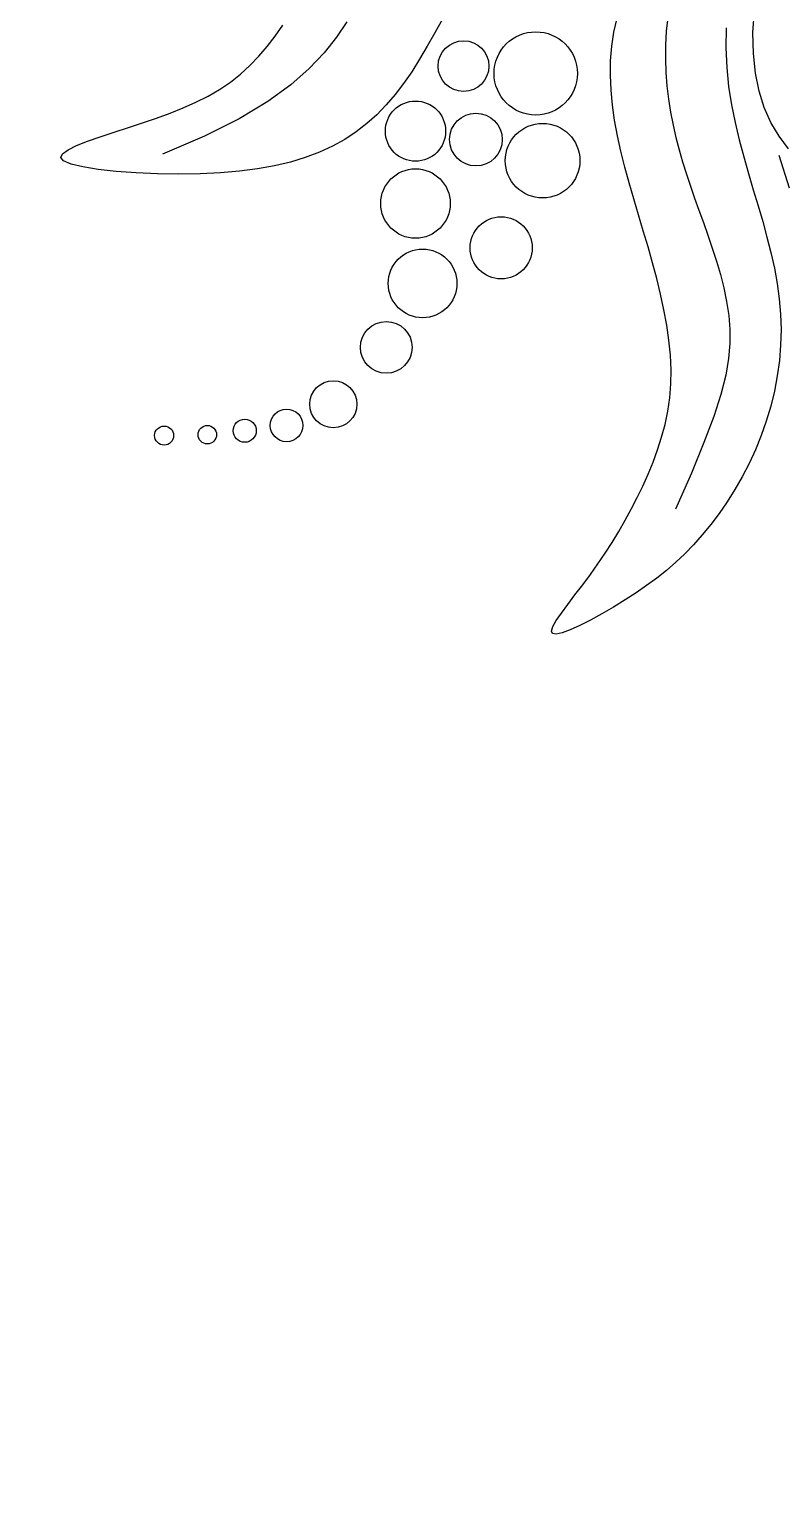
# Model space of a CAD drawing. Header units: millimetres. Extents: x -1030105 to 906887, y -616134 to 1220667.
# Drawn here: x -65651 to -64991, y 521766 to 523046 of the extents above; entities that cross this region are included whole.
import ezdxf

# ---------------------------------------------------------------- set-up
doc = ezdxf.new("R2010")
doc.units = ezdxf.units.MM
doc.header["$MEASUREMENT"] = 0
doc.linetypes.add('DASH', pattern=[0.35, 0.25, -0.1])
doc.linetypes.add('DASHED', pattern=[0.75, 0.5, -0.25])
doc.layers.add('A-Furniture', color=143, linetype='Continuous')
doc.layers.add('A-Tree', color=98, linetype='Continuous')
doc.layers.add('A-Wall', color=6, linetype='Continuous', lineweight=9)

# ---------------------------------------------------------------- blocks, each defined once
blk = doc.blocks.new('FUR')
at = {"layer": 'A-Furniture', "color": 8, "linetype": 'DASH', "lineweight": 9, "ltscale": 1000, "const_width": 50}
blk.add_lwpolyline([(-33574.1, 38198), (0, 38211.9), (0, 0), (-7049.1, 0, -0.301139), (-23981.7, -18888.1), (-49064.4, -18888.1, -0.06125), (-52473.9, -15923.1), (-52473.9, -15923.1, -0.127608), (-56769, -7888.2), (-57047.1, -6235.4, -0.192422), (-53256, 9916.9), (-55726.5, 11649.1, -0.09221), (-52805.8, 17542.9, -0.095793), (-54512, 23938, -0.107717), (-53958, 28268.7, -0.228584), (-47025.8, 33492.2, 0.204549), (-42688.6, 36230.6, 0.131171), (-42047.5, 38025.4, -0.30354), (-39524.7, 41042.6, -0.327343)], format="xyb", close=True, dxfattribs=at)
at = {"layer": 'A-Furniture', "color": 8, "linetype": 'DASH', "ltscale": 50}
blk.add_open_spline([(-56447, -6097), (-55194.8, -4879.4), (-50278.9, -2284.6), (-42421.5, -5454.8), (-32732.5, -11254), (-23302, -9202), (-18024, -504.5), (-16595.5, 8921.5), (-19600.3, 15918.3), (-21321.2, 18705.6), (-21789.7, 19345)], degree=3, knots=[32574.726206, 32574.726206, 32574.726206, 32574.726206, 37697.741245, 48060.131859, 55585.251958, 69452.989742, 76151.422264, 84447.837047, 94470.773244, 98031.734889, 98031.734889, 98031.734889, 98031.734889], dxfattribs=at)
blk = doc.blocks.new('CAY8')
at = {"color": 0, "linetype": 'ByBlock'}
for p, q in [((-67.23, -176.37), (-78.79, -172.04)), ((-55.87, -179.55), (-67.23, -176.37)), ((-7.51, -179.08), (-16.19, -181.21)), ((0.78, -176.02), (-7.51, -179.08)), ((-45.08, -181.58), (-55.87, -179.55)), ((-34.91, -182.5), (-45.08, -181.58)), ((-25.3, -182.37), (-34.91, -182.5)), ((-16.19, -181.21), (-25.3, -182.37)), ((2.6, -182.21), (21.79, -181.99)), ((-74.08, -189.99), (-63.34, -193.42)), ((-63.34, -193.42), (-52.72, -196.06)), ((-52.72, -196.06), (-42.26, -198.04)), ((-42.26, -198.04), (-31.98, -199.47)), ((-31.98, -199.47), (-21.86, -200.42)), ((-21.86, -200.42), (-11.91, -201)), ((-11.91, -201), (-2.11, -201.3)), ((-2.11, -201.3), (7.53, -201.41)), ((7.53, -201.41), (17.01, -201.42)), ((17.01, -201.42), (26.35, -201.43)), ((26.35, -201.43), (35.54, -201.5)), ((35.54, -201.5), (44.59, -201.7)), ((44.59, -201.7), (53.52, -202.09)), ((53.52, -202.09), (62.32, -202.72)), ((62.32, -202.72), (70.99, -203.67)), ((70.99, -203.67), (79.56, -205)), ((79.56, -205), (88.02, -206.76)), ((88.02, -206.76), (96.38, -209)), ((96.38, -209), (104.61, -211.72)), ((104.61, -211.72), (112.68, -214.9)), ((-88.97, -219.56), (-81.8, -222.57)), ((112.68, -214.9), (120.59, -218.49)), ((120.59, -218.49), (128.29, -222.49)), ((-81.8, -222.57), (-74.54, -225.19)), ((-74.54, -225.19), (-67.21, -227.45)), ((-67.21, -227.45), (-59.84, -229.37)), ((128.29, -222.49), (135.77, -226.86)), ((135.77, -226.86), (143, -231.59)), ((-59.84, -229.37), (-52.45, -230.96)), ((-52.45, -230.96), (-45.08, -232.24)), ((-45.08, -232.24), (-37.76, -233.24)), ((-37.76, -233.24), (-30.51, -233.97)), ((-30.51, -233.97), (-23.34, -234.45)), ((-23.34, -234.45), (-16.25, -234.71)), ((-16.25, -234.71), (-9.19, -234.78)), ((-9.19, -234.78), (-2.14, -234.7)), ((-2.14, -234.7), (4.93, -234.49)), ((4.93, -234.49), (12.07, -234.19)), ((12.07, -234.19), (19.28, -233.83)), ((19.28, -233.83), (26.62, -233.43)), ((26.62, -233.43), (34.1, -233.05)), ((34.1, -233.05), (41.7, -232.73)), ((41.7, -232.73), (49.38, -232.56)), ((49.38, -232.56), (57.12, -232.6)), ((57.12, -232.6), (64.89, -232.93)), ((64.89, -232.93), (72.65, -233.62)), ((72.65, -233.62), (80.37, -234.74)), ((80.37, -234.74), (88.02, -236.37)), ((88.02, -236.37), (95.64, -238.6)), ((143, -231.59), (149.95, -236.63)), ((95.64, -238.6), (103.5, -241.7)), ((103.5, -241.7), (111.97, -245.94)), ((149.95, -236.63), (156.61, -241.98)), ((156.61, -241.98), (162.95, -247.58)), ((-89.75, -250.7), (-96.71, -246.77)), ((-82.51, -254.12), (-89.75, -250.7)), ((111.97, -245.94), (121.39, -251.61)), ((121.39, -251.61), (132.11, -258.99)), ((162.95, -247.58), (168.97, -253.39)), ((-74.99, -257.04), (-82.51, -254.12)), ((-67.21, -259.51), (-74.99, -257.04)), ((-59.18, -261.55), (-67.21, -259.51)), ((132.11, -258.99), (144.48, -268.37)), ((168.97, -253.39), (174.65, -259.38)), ((174.65, -259.38), (179.97, -265.49)), ((-50.91, -263.2), (-59.18, -261.55)), ((-42.42, -264.49), (-50.91, -263.2)), ((-33.71, -265.45), (-42.42, -264.49)), ((-24.81, -266.11), (-33.71, -265.45)), ((-15.74, -266.52), (-24.81, -266.11)), ((-6.55, -266.75), (-15.74, -266.52)), ((2.73, -266.85), (-6.55, -266.75)), ((12.06, -266.87), (2.73, -266.85)), ((21.4, -266.87), (12.06, -266.87)), ((30.72, -266.91), (21.4, -266.87)), ((39.97, -267.05), (30.72, -266.91)), ((49.12, -267.33), (39.97, -267.05)), ((58.15, -267.8), (49.12, -267.33)), ((67.01, -268.49), (58.15, -267.8)), ((75.67, -269.45), (67.01, -268.49)), ((144.48, -268.37), (158.85, -280.03)), ((179.97, -265.49), (184.94, -271.67)), ((84.12, -270.7), (75.67, -269.45)), ((92.3, -272.3), (84.12, -270.7)), ((100.2, -274.27), (92.3, -272.3)), ((107.78, -276.65), (100.2, -274.27)), ((115.01, -279.47), (107.78, -276.65)), ((184.94, -271.67), (189.53, -277.9)), ((121.92, -282.7), (115.01, -279.47)), ((128.53, -286.28), (121.92, -282.7)), ((158.85, -280.03), (175.58, -294.26)), ((189.53, -277.9), (193.73, -284.12)), ((193.73, -284.12), (197.54, -290.31)), ((134.87, -290.19), (128.53, -286.28)), ((140.96, -294.37), (134.87, -290.19)), ((197.54, -290.31), (200.99, -296.48)), ((146.82, -298.78), (140.96, -294.37)), ((152.48, -303.39), (146.82, -298.78)), ((200.99, -296.48), (204.11, -302.7)), ((157.96, -308.13), (152.48, -303.39)), ((163.29, -312.98), (157.96, -308.13)), ((204.11, -302.7), (206.95, -309)), ((206.95, -309), (209.53, -315.42)), ((168.48, -317.94), (163.29, -312.98)), ((173.53, -323.01), (168.48, -317.94)), ((209.53, -315.42), (211.9, -322.01)), ((178.45, -328.2), (173.53, -323.01)), ((211.9, -322.01), (214.1, -328.81)), ((183.24, -333.52), (178.45, -328.2)), ((187.92, -338.97), (183.24, -333.52)), ((214.1, -328.81), (216.16, -335.87)), ((-124.44, -340.14), (-118.16, -346.56)), ((192.48, -344.55), (187.92, -338.97)), ((216.16, -335.87), (218.1, -343.18)), ((-118.16, -346.56), (-112.12, -352.83)), ((196.94, -350.28), (192.48, -344.55)), ((201.28, -356.12), (196.94, -350.28)), ((218.1, -343.18), (219.86, -350.52)), ((219.86, -350.52), (221.38, -357.62)), ((-112.12, -352.83), (-106.38, -359.03)), ((205.45, -361.85), (201.28, -356.12)), ((221.38, -357.62), (222.56, -364.22)), ((-106.38, -359.03), (-100.98, -365.22)), ((-100.98, -365.22), (-95.98, -371.45)), ((209.36, -367.24), (205.45, -361.85)), ((222.56, -364.22), (223.35, -370.04)), ((-95.98, -371.45), (-91.39, -377.77)), ((212.95, -372.02), (209.36, -367.24)), ((216.14, -375.96), (212.95, -372.02)), ((223.35, -370.04), (223.67, -374.82)), ((223.67, -374.82), (223.43, -378.28)), ((-91.39, -377.77), (-87.25, -384.22)), ((218.86, -378.79), (216.14, -375.96)), ((221.02, -380.28), (218.86, -378.79)), ((222.56, -380.16), (221.02, -380.28)), ((223.43, -378.28), (222.56, -380.16)), ((-87.25, -384.22), (-83.56, -390.83)), ((-83.56, -390.83), (-80.35, -397.64)), ((-138.09, -391.9), (-131.59, -400.01)), ((-80.35, -397.64), (-77.63, -404.69)), ((-131.59, -400.01), (-125.2, -409.08)), ((-77.63, -404.69), (-75.42, -412.01)), ((-125.2, -409.08), (-119.06, -419.61)), ((-75.42, -412.01), (-73.75, -419.64)), ((-119.06, -419.61), (-113.29, -432.11)), ((-73.75, -419.64), (-72.62, -427.62)), ((-141.96, -432.62), (-146.54, -426.71)), ((-113.29, -432.11), (-108.04, -447.09)), ((-72.62, -427.62), (-72.05, -435.97)), ((-137.69, -438.58), (-141.96, -432.62)), ((-133.76, -444.64), (-137.69, -438.58)), ((-72.05, -435.97), (-72.02, -444.71)), ((-130.23, -450.85), (-133.76, -444.64)), ((-108.04, -447.09), (-103.44, -465.05)), ((-72.02, -444.71), (-72.55, -453.86)), ((-127.12, -457.26), (-130.23, -450.85)), ((-72.55, -453.86), (-73.63, -463.42)), ((-124.47, -463.93), (-127.12, -457.26)), ((-122.31, -470.87), (-124.47, -463.93)), ((-73.63, -463.42), (-75.25, -473.44)), ((-120.59, -478.1), (-122.31, -470.87)), ((-103.44, -465.05), (-99.61, -486.5)), ((-119.26, -485.57), (-120.59, -478.1)), ((-75.25, -473.44), (-77.43, -483.91)), ((-118.26, -493.27), (-119.26, -485.57)), ((-99.61, -486.5), (-96.71, -511.95)), ((-77.43, -483.91), (-80.16, -494.87)), ((-117.54, -501.17), (-118.26, -493.27)), ((-80.16, -494.87), (-83.41, -506.26)), ((-117.04, -509.24), (-117.54, -501.17)), ((-116.7, -517.47), (-117.04, -509.24)), ((-83.41, -506.26), (-87.07, -517.74)), ((-116.46, -525.82), (-116.7, -517.47)), ((-87.07, -517.74), (-90.97, -528.91)), ((-116.27, -534.21), (-116.46, -525.82)), ((-90.97, -528.91), (-94.97, -539.36)), ((-116.05, -542.35), (-116.27, -534.21)), ((-115.69, -549.87), (-116.05, -542.35)), ((-94.97, -539.36), (-98.93, -548.68)), ((-115.13, -556.43), (-115.69, -549.87)), ((-98.93, -548.68), (-102.68, -556.47)), ((-114.26, -561.66), (-115.13, -556.43)), ((-113.01, -565.21), (-114.26, -561.66)), ((-106.09, -562.32), (-108.99, -565.83)), ((-102.68, -556.47), (-106.09, -562.32)), ((-111.28, -566.72), (-113.01, -565.21)), ((-108.99, -565.83), (-111.28, -566.72))]:
    blk.add_line(p, q, dxfattribs=at)
for centre, radius in [((-80.17, -299.16), 23.28), ((-32.36, -309.5), 20.86), ((-95.68, -336.61), 14.2), ((-54.33, -341.78), 14.72), ((7.7, -345.65), 17.38), ((-68.54, -372.77), 16.84), ((-29.77, -384.39), 19.41), ((14.16, -393.43), 19.2), ((42.59, -423.13), 14.44), ((64.56, -460.58), 13.17), ((68.43, -488.99), 9.13), ((64.56, -512.24), 6.46), ((60.68, -532.9), 5.17), ((54.22, -556.14), 5.32)]:
    blk.add_circle(centre, radius, dxfattribs=at)
blk = doc.blocks.new('CÂY')
at = {"layer": 'A-Tree', "color": 8, "ltscale": 10, "xscale": 1.569782766103745, "yscale": 1.569782766103745, "zscale": 1.569782766103745, "rotation": 286.6775694385078}
blk.add_blockref('CAY8', (24472.6, 13910.1), dxfattribs=at)
blk = doc.blocks.new('BỐ TRÍ LAY OUT')
at = {"layer": 'A-Furniture', "color": 3}
for name, p in [('CÂY', (4286.8, 4469.3)), ('FUR', (48783.7, 18654.7))]:
    blk.add_blockref(name, p, dxfattribs=at)
blk = doc.blocks.new('TƯỜNG KIẾN TRÚC')
at = {"color": 0}
blk.add_lwpolyline([(-13294, -50511.8, -0.139714), (-24013.9, -56850), (-48987.6, -56850, -0.061383), (-52398.1, -53852.1), (-52584.9, -54018.3, 0.062414), (-49064.4, -57100), (-23981.7, -57100, 0.301139), (-7049.1, -38211.9), (-6893.2, -38213.8), (-6893.2, -37813.8), (-7246.3, -37813.8, -0.156409), (-13157, -50366.1)], format="xyb", close=True, dxfattribs=at)
blk = doc.blocks.new('KIẾN TRÚC')
h = blk.add_hatch(color=9)
h.dxf.hatch_style = 1
edge = h.paths.add_edge_path(flags=16)
edge.add_line((62282, 27412), (55232.8, 27412))
edge.add_arc((32545.5, 30716.7), 22926.7, 284.53695, 351.71258, ccw=False)
edge.add_line((38300.2, 8523.9), (13217.5, 8523.9))
edge.add_arc((23753.1, 24110.8), 18813.6, 227.76772, 235.9443, ccw=False)
edge.add_arc((7788.8, 12733.4), 4187, 236.059, 322.4361, ccw=False)
edge.add_arc((13873.6, 18503.3), 12505.3, 190.83274, 227.66057, ccw=False)
edge.add_arc((25477.5, 20792.2), 24332.7, 180.68322, 190.99113, ccw=False)
edge.add_arc((3282.9, 20557.2), 2137.1, 101.0808, 181.4794, ccw=False)
edge.add_line((2872.2, 22654.5), (4986.1, 23013.1))
edge.add_arc((28039.7, 24288.4), 23088.9, 153.20143, 183.1663, ccw=False)
edge.add_arc((10232.3, 40544.6), 6483.1, 182.84011, 244.39627, ccw=False)
edge.add_arc((-6425, 39970.9), 10185.3, 1.42081, 26.70696)
edge.add_arc((10590.6, 49414.3), 9292.7, 144.71332, 211.57549, ccw=False)
edge.add_arc((-12326.2, 64090.2), 17935.6, 328.73754, 356.18995)
edge.add_arc((16735.3, 62308.6), 11181, 84.12439, 176.97619, ccw=False)
edge.add_arc((20709, 99752.5), 26473.2, 263.86537, 288.48696)
edge.add_arc((35667.4, 54479.7), 21207.1, 73.35107, 108.03024, ccw=False)
edge.add_arc((44765.5, 84516.2), 10177.4, 252.72587, 285.71301)
edge.add_arc((49659, 68416), 6655.6, 49.49954, 108.73112, ccw=False)
edge.add_arc((48035, 66009.8), 9545.5, -2.32883, 51.46764, ccw=False)
edge.add_line((57572.7, 65622), (49483.5, 65623.9))
edge.add_line((49483.5, 65623.9), (62282, 65623.9))
edge.add_line((62282, 65623.9), (62282, 27412))
h.paths.add_polyline_path([(0, 77895.5), (64428.5, 77895.5), (64428.5, -0.6), (-1.8, 0.6)])
at = {"layer": 'A-Wall'}
blk.add_blockref('TƯỜNG KIẾN TRÚC', (62285.8, 65615.6), dxfattribs=at)

msp = doc.modelspace()

# ---------------------------------------------------------------- linework, layer by layer
at = {"color": 1, "linetype": 'DASHED', "ltscale": 1000, "const_width": 50}
msp.add_lwpolyline([(-95670.364, 506057.713, -0.19761791), (-98776.491, 504407.853, -0.19338508), (-101327.467, 505136.268, -0.16208929), (-105187.325, 512029.486, -0.0450071), (-105631.937, 516378.538, -0.3659413), (-103906.296, 518530.956), (-101743.903, 518897.849, -0.13573939), (-99338.882, 530570.34, -0.27501789), (-103021.373, 536099.914, 0.1107815), (-104104.837, 540424.903, -0.30031009), (-103773.282, 550658.847, 0.12035997), (-101208.65, 558774.911, -0.42886811), (-88898.579, 569307.403, 0.10784716), (-77675.159, 570521.933, -0.15248199), (-65035.161, 570674.305, 0.14493581), (-59256.799, 570595.58, -0.2643588), (-52796.995, 569353.41, -0.2237263), (-49205.795, 561498.47), (-44496.55, 561500.412), (-44496.55, 523288.529), (-51545.676, 523288.529, -0.30113937), (-68478.283, 504400.412), (-93560.982, 504400.412, -0.03627546), (-95670.364, 506057.713)], format="xyb", dxfattribs=at)
msp.add_lwpolyline([(-78070.666, 561486.566), (-44496.55, 561500.412), (-44496.55, 523288.529), (-51545.676, 523288.529, -0.30113937), (-68478.283, 504400.412), (-93560.982, 504400.412, -0.06124952), (-96970.494, 507365.397), (-95985.651, 508253.635, -0.17890946), (-99393.282, 517053.103), (-101543.616, 517053.103, -0.19242185), (-97752.581, 533205.454), (-100223.075, 534937.652, -0.09220963), (-97302.392, 540831.467, -0.09579334), (-99008.59, 547226.545, -0.10771694), (-98454.523, 551557.212, -0.22858398), (-91522.399, 556780.696, 0.20454906), (-87185.16, 559519.141, 0.13117088), (-86544.06, 561313.973, -0.30353982), (-84021.212, 564331.088, -0.32734256)], format="xyb", close=True, dxfattribs=at)

# ---------------------------------------------------------------- block references
at = {"color": 3}
for name, p in [('KIẾN TRÚC', (-106778.5, 495876.5)), ('BỐ TRÍ LAY OUT', (-93480.293, 504642.113))]:
    msp.add_blockref(name, p, dxfattribs=at)

doc.saveas('drawing.dxf')
